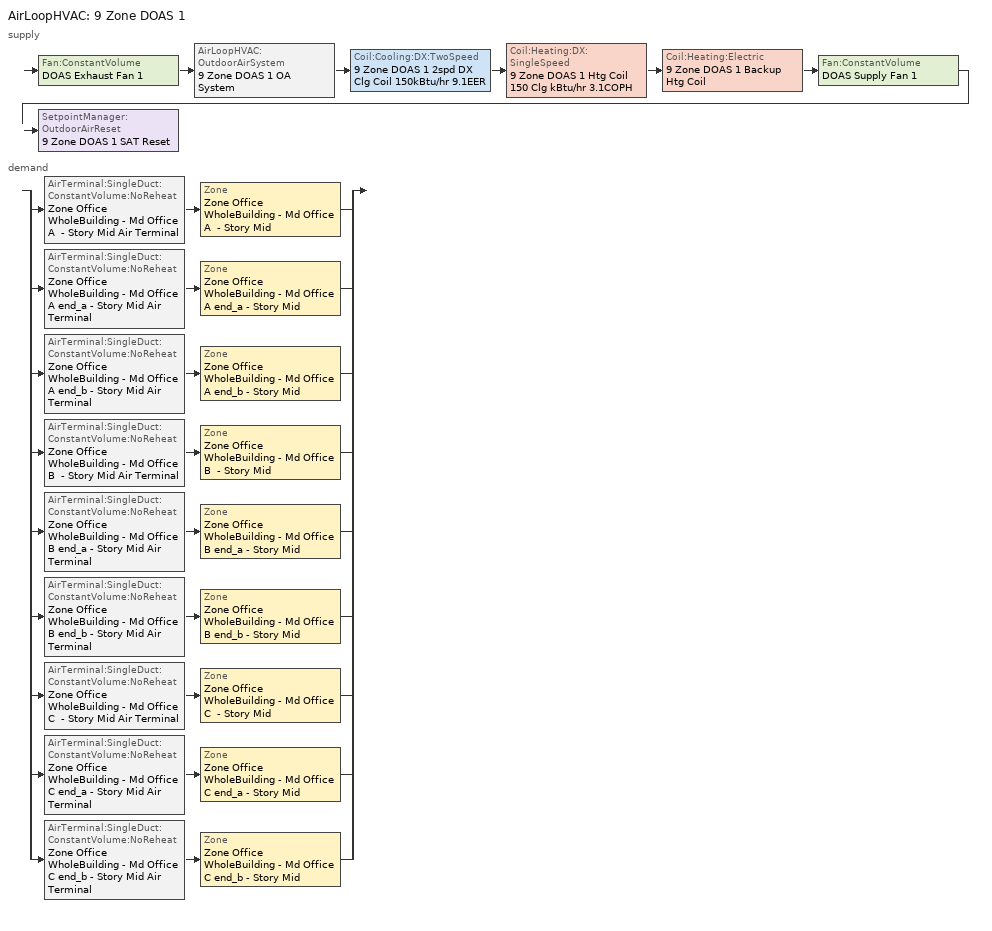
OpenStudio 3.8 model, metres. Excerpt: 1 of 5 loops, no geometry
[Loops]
AirLoopHVAC '9 Zone DOAS 1'
 supply: Fan:ConstantVolume 'DOAS Exhaust Fan 1' > AirLoopHVAC:OutdoorAirSystem '9 Zone DOAS 1 OA System' > Coil:Cooling:DX:TwoSpeed '9 Zone DOAS 1 2spd DX Clg Coil 150kBtu/hr 9.1EER' > Coil:Heating:DX:SingleSpeed '9 Zone DOAS 1 Htg Coil 150 Clg kBtu/hr 3.1COPH' > Coil:Heating:Electric '9 Zone DOAS 1 Backup Htg Coil' > Fan:ConstantVolume 'DOAS Supply Fan 1' > SetpointManager:OutdoorAirReset '9 Zone DOAS 1 SAT Reset'
 demand: split
  | AirTerminal:SingleDuct:ConstantVolume:NoReheat 'Zone Office WholeBuilding - Md Office A  - Story Mid Air Terminal' > Zone 'Zone Office WholeBuilding - Md Office A  - Story Mid'
  | AirTerminal:SingleDuct:ConstantVolume:NoReheat 'Zone Office WholeBuilding - Md Office A end_a - Story Mid Air Terminal' > Zone 'Zone Office WholeBuilding - Md Office A end_a - Story Mid'
  | AirTerminal:SingleDuct:ConstantVolume:NoReheat 'Zone Office WholeBuilding - Md Office A end_b - Story Mid Air Terminal' > Zone 'Zone Office WholeBuilding - Md Office A end_b - Story Mid'
  | AirTerminal:SingleDuct:ConstantVolume:NoReheat 'Zone Office WholeBuilding - Md Office B  - Story Mid Air Terminal' > Zone 'Zone Office WholeBuilding - Md Office B  - Story Mid'
  | AirTerminal:SingleDuct:ConstantVolume:NoReheat 'Zone Office WholeBuilding - Md Office B end_a - Story Mid Air Terminal' > Zone 'Zone Office WholeBuilding - Md Office B end_a - Story Mid'
  | AirTerminal:SingleDuct:ConstantVolume:NoReheat 'Zone Office WholeBuilding - Md Office B end_b - Story Mid Air Terminal' > Zone 'Zone Office WholeBuilding - Md Office B end_b - Story Mid'
  | AirTerminal:SingleDuct:ConstantVolume:NoReheat 'Zone Office WholeBuilding - Md Office C  - Story Mid Air Terminal' > Zone 'Zone Office WholeBuilding - Md Office C  - Story Mid'
  | AirTerminal:SingleDuct:ConstantVolume:NoReheat 'Zone Office WholeBuilding - Md Office C end_a - Story Mid Air Terminal' > Zone 'Zone Office WholeBuilding - Md Office C end_a - Story Mid'
  | AirTerminal:SingleDuct:ConstantVolume:NoReheat 'Zone Office WholeBuilding - Md Office C end_b - Story Mid Air Terminal' > Zone 'Zone Office WholeBuilding - Md Office C end_b - Story Mid'
[Sizing:Zone] Zone Cooling Design Supply Air Temperature Input Method=SupplyAirTemperature; Zone Cooling Design Supply Air Temperature {C}=12.7778; Zone Cooling Design Supply Air Temperature Difference {deltaC}=11.11; Zone Heating Design Supply Air Temperature Input Method=SupplyAirTemperature; Zone Heating Design Supply Air Temperature {C}=40; Zone Heating Design Supply Air Temperature Difference {deltaC}=11.11; Zone Cooling Design Supply Air Humidity Ratio {kg-H2O/kg-air}=0.0085; Zone Heating Design Supply Air Humidity Ratio {kg-H2O/kg-air}=0.008; Cooling Design Air Flow Method=DesignDay; Heating Design Air Flow Method=DesignDay; Account for Dedicated Outdoor Air System=Yes; Dedicated Outdoor Air System Control Strategy=NeutralSupplyAir; Dedicated Outdoor Air Low Setpoint Temperature for Design {C}=15.556; Dedicated Outdoor Air High Setpoint Temperature for Design {C}=21.111; Zone Load Sizing Method=Sensible Load Only No Latent Load; Zone Latent Cooling Design Supply Air Humidity Ratio Input Method=HumidityRatioDifference; Zone Cooling Design Supply Air Humidity Ratio Difference {kgWater/kgDryAir}=0.005; Zone Latent Heating Design Supply Air Humidity Ratio Input Method=HumidityRatioDifference; Zone Humidification Design Supply Air Humidity Ratio Difference {kgWater/kgDryAir}=0.005
Zone Office WholeBuilding - Md Office A end_a - Story Mid; Zone Office WholeBuilding - Md Office B end_a - Story Mid; Zone Office WholeBuilding - Md Office C end_a - Story Mid; Zone Office WholeBuilding - Md Office A  - Story Mid; Zone Office WholeBuilding - Md Office B  - Story Mid; Zone Office WholeBuilding - Md Office C  - Story Mid; Zone Office WholeBuilding - Md Office A end_b - Story Mid; Zone Office WholeBuilding - Md Office B end_b - Story Mid; Zone Office WholeBuilding - Md Office C end_b - Story Mid
[Zone equipment]
Zone Office WholeBuilding - Md Office A end_a - Story Mid: Zone Office WholeBuilding - Md Office A end_a - Story Mid Air Terminal, Zone Office WholeBuilding - Md Office A end_a - Story Mid VRF Terminal Unit
Zone Office WholeBuilding - Md Office B end_a - Story Mid: Zone Office WholeBuilding - Md Office B end_a - Story Mid Air Terminal, Zone Office WholeBuilding - Md Office B end_a - Story Mid VRF Terminal Unit
Zone Office WholeBuilding - Md Office C end_a - Story Mid: Zone Office WholeBuilding - Md Office C end_a - Story Mid Air Terminal, Zone Office WholeBuilding - Md Office C end_a - Story Mid VRF Terminal Unit
Zone Office WholeBuilding - Md Office A  - Story Mid: Zone Office WholeBuilding - Md Office A  - Story Mid Air Terminal, Zone Office WholeBuilding - Md Office A  - Story Mid VRF Terminal Unit
Zone Office WholeBuilding - Md Office B  - Story Mid: Zone Office WholeBuilding - Md Office B  - Story Mid Air Terminal, Zone Office WholeBuilding - Md Office B  - Story Mid VRF Terminal Unit
Zone Office WholeBuilding - Md Office C  - Story Mid: Zone Office WholeBuilding - Md Office C  - Story Mid Air Terminal, Zone Office WholeBuilding - Md Office C  - Story Mid VRF Terminal Unit
Zone Office WholeBuilding - Md Office A end_b - Story Mid: Zone Office WholeBuilding - Md Office A end_b - Story Mid Air Terminal, Zone Office WholeBuilding - Md Office A end_b - Story Mid VRF Terminal Unit
Zone Office WholeBuilding - Md Office B end_b - Story Mid: Zone Office WholeBuilding - Md Office B end_b - Story Mid Air Terminal, Zone Office WholeBuilding - Md Office B end_b - Story Mid VRF Terminal Unit
Zone Office WholeBuilding - Md Office C end_b - Story Mid: Zone Office WholeBuilding - Md Office C end_b - Story Mid Air Terminal, Zone Office WholeBuilding - Md Office C end_b - Story Mid VRF Terminal Unit
[AirLoopHVAC]
9 Zone DOAS 1: Availability Schedule=9 Zone DOAS 1 Occ Sch; Design Supply Air Flow Rate {m3/s}=1.7698; Design Return Air Flow Fraction of Supply Air Flow=1
[Sizing:System]
9 Zone DOAS 1: Type of Load to Size On=VentilationRequirement; Design Outdoor Air Flow Rate {m3/s}=1.7698; Central Heating Maximum System Air Flow Ratio=1; Preheat Design Temperature {C}=7; Preheat Design Humidity Ratio {kg-H2O/kg-Air}=0.008; Precool Design Temperature {C}=12.8; Precool Design Humidity Ratio {kg-H2O/kg-Air}=0.008; Central Cooling Design Supply Air Temperature {C}=15.5556; Central Heating Design Supply Air Temperature {C}=21.1111; Sizing Option=Coincident; 100% Outdoor Air in Cooling=Yes; 100% Outdoor Air in Heating=Yes; Central Cooling Design Supply Air Humidity Ratio {kg-H2O/kg-Air}=0.0085; System Outdoor Air Method=ZoneSum; Zone Maximum Outdoor Air Fraction=1; Cooling Supply Air Flow Rate Per Floor Area {m3/s-m2}=0.00996765; Cooling Fraction of Autosized Cooling Supply Air Flow Rate=1; Cooling Supply Air Flow Rate Per Unit Cooling Capacity {m3/s-W}=3.94755e-05; Heating Supply Air Flow Rate Per Floor Area {m3/s-m2}=0.00996765; Heating Fraction of Autosized Heating Supply Air Flow Rate=1; Heating Fraction of Autosized Cooling Supply Air Flow Rate=1; Heating Supply Air Flow Rate Per Unit Heating Capacity {m3/s-W}=3.15882e-05; Cooling Design Capacity Method=CoolingDesignCapacity; Cooling Design Capacity {W}=43816.33; Cooling Design Capacity Per Floor Area {W/m2}=234.7; Fraction of Autosized Cooling Design Capacity=1; Heating Design Capacity Method=HeatingDesignCapacity; Heating Design Capacity {W}=56056.08; Heating Design Capacity Per Floor Area {W/m2}=157; Fraction of Autosized Heating Design Capacity=1; Central Cooling Capacity Control Method=OnOff; Occupant Diversity=1
[Fan:ConstantVolume] Availability Schedule=Always On Discrete; Fan Total Efficiency=0.56875; Pressure Rise {Pa}=622.722; Maximum Flow Rate {m3/s}=1.7698; Motor Efficiency=0.875; Motor In Airstream Fraction=1
DOAS Supply Fan 1; DOAS Exhaust Fan 1
[Coil:Heating:Electric]
9 Zone DOAS 1 Backup Htg Coil: Availability Schedule=Always On Discrete; Efficiency=1; Nominal Capacity {W}=56056.1
[Coil:Heating:DX:SingleSpeed]
9 Zone DOAS 1 Htg Coil 150 Clg kBtu/hr 3.1COPH: Availability Schedule=Always On Discrete; Rated Total Heating Capacity {W}=43948.4; Rated COP {W/W}=3.361; Rated Air Flow Rate {m3/s}=1.7698; Rated Supply Fan Power Per Volume Flow Rate 2017 {W/(m3/s)}=773.3; Rated Supply Fan Power Per Volume Flow Rate 2023 {W/(m3/s)}=934.4; Total Heating Capacity Function of Temperature Curve=DXHEAT-NECB2011-REF-CAPFT; Total Heating Capacity Function of Flow Fraction Curve=DXHEAT-NECB2011-REF-CAPFFLOW; Energy Input Ratio Function of Temperature Curve=DXHEAT-NECB2011-REF-EIRFT; Energy Input Ratio Function of Flow Fraction Curve=DXHEAT-NECB2011-REF-EIRFFLOW; Part Load Fraction Correlation Curve=DXHEAT-NECB2011-REF-PLFFPLR; Defrost Energy Input Ratio Function of Temperature Curve=9 Zone DOAS 1 Htg Coil Defrost EIR Func of Temp Curve; Defrost Strategy=ReverseCycle; Defrost Control=OnDemand; Defrost Time Period Fraction=0.166667; Resistive Defrost Heater Capacity {W}=2000
[Coil:Cooling:DX:TwoSpeed]
9 Zone DOAS 1 2spd DX Clg Coil 150kBtu/hr 9.1EER: Availability Schedule=Always On Discrete; Rated High Speed Total Cooling Capacity {W}=43948.4; Rated High Speed Sensible Heat Ratio=0.701083; Rated High Speed COP {W/W}=3.16622; Rated High Speed Air Flow Rate {m3/s}=1.7698; Rated High Speed Evaporator Fan Power Per Volume Flow Rate 2017 {W/(m3/s)}=773.3; Rated High Speed Evaporator Fan Power Per Volume Flow Rate 2023 {W/(m3/s)}=934.4; Unit Internal Static Air Pressure {Pa}=773.3; Total Cooling Capacity Function of Temperature Curve=HPACCoolCapFT; Total Cooling Capacity Function of Flow Fraction Curve=HPACCoolCapFFF; Energy Input Ratio Function of Temperature Curve=HPACCOOLEIRFT; Energy Input Ratio Function of Flow Fraction Curve=HPACCOOLEIRFFF; Part Load Fraction Correlation Curve=HPACCOOLPLFFPLR; Rated Low Speed Total Cooling Capacity {W}=14648; Rated Low Speed Sensible Heat Ratio=0.69; Rated Low Speed COP {W/W}=3.16622; Rated Low Speed Air Flow Rate {m3/s}=0.589875; Rated Low Speed Evaporator Fan Power Per Volume Flow Rate 2017 {W/(m3/s)}=773.3; Rated Low Speed Evaporator Fan Power Per Volume Flow Rate 2023 {W/(m3/s)}=934.4; Low Speed Total Cooling Capacity Function of Temperature Curve=HPACCoolCapFT; Low Speed Energy Input Ratio Function of Temperature Curve=HPACCOOLEIRFT; Condenser Type=AirCooled; Minimum Outdoor Dry-Bulb Temperature for Compressor Operation {C}=-25; High Speed Evaporative Condenser Effectiveness=0.9; High Speed Evaporative Condenser Air Flow Rate {m3/s}=Autosize; High Speed Evaporative Condenser Pump Rated Power Consumption {W}=Autosize; Low Speed Evaporative Condenser Effectiveness=0.9; Low Speed Evaporative Condenser Air Flow Rate {m3/s}=Autosize; Low Speed Evaporative Condenser Pump Rated Power Consumption {W}=Autosize; Basin Heater Capacity {W/K}=0; Basin Heater Setpoint Temperature {C}=2
[Controller:OutdoorAir]
9 Zone DOAS 1 Outdoor Air Controller: Minimum Outdoor Air Flow Rate {m3/s}=1.7698; Maximum Outdoor Air Flow Rate {m3/s}=1.7698; Economizer Control Type=NoEconomizer; Economizer Control Action Type=ModulateFlow; Lockout Type=LockoutWithCompressor; Minimum Limit Type=FixedMinimum; Minimum Outdoor Air Schedule=Always On Discrete; Minimum Fraction of Outdoor Air Schedule=Always On Discrete; Controller Mechanical Ventilation=9 Zone DOAS 1 Mechanical Ventilation Controller; High Humidity Control=No; Heat Recovery Bypass Control Type=BypassWhenWithinEconomizerLimits; Economizer Operation Staging=InterlockedWithMechanicalCooling
[Controller:MechanicalVentilation]
9 Zone DOAS 1 Mechanical Ventilation Controller: Availability Schedule=Always On Discrete; System Outdoor Air Method=ZoneSum
[AirLoopHVAC:OutdoorAirSystem]
9 Zone DOAS 1 OA System: Controller=9 Zone DOAS 1 Outdoor Air Controller
[SetpointManager:OutdoorAirReset]
9 Zone DOAS 1 SAT Reset: Control Variable=Temperature; Setpoint at Outdoor Low Temperature {C}=21.1111; Outdoor Low Temperature {C}=12.7778; Setpoint at Outdoor High Temperature {C}=15.5556; Outdoor High Temperature {C}=21.1111; Setpoint Node or NodeList=9 Zone DOAS 1 Supply Outlet Node
[AirTerminal:SingleDuct:ConstantVolume:NoReheat] Availability Schedule=Always On Discrete
Name | Maximum Air Flow Rate {m3/s}
Zone Office WholeBuilding - Md Office A  - Story Mid Air Terminal; Zone Office WholeBuilding - Md Office C  - Story Mid Air Terminal | 0.172635
Zone Office WholeBuilding - Md Office A end_a - Story Mid Air Terminal; Zone Office WholeBuilding - Md Office A end_b - Story Mid Air Terminal; Zone Office WholeBuilding - Md Office C end_a - Story Mid Air Terminal; Zone Office WholeBuilding - Md Office C end_b - Story Mid Air Terminal | 0.0106188
Zone Office WholeBuilding - Md Office B  - Story Mid Air Terminal | 1.23066
Zone Office WholeBuilding - Md Office B end_a - Story Mid Air Terminal; Zone Office WholeBuilding - Md Office B end_b - Story Mid Air Terminal | 0.0756985
[AirConditioner:VariableRefrigerantFlow]
9 Zone VRF System 1: Availability Schedule=Always On Discrete; Gross Rated Total Cooling Capacity {W}=207167; Gross Rated Cooling COP {W/W}=4.287; Minimum Outdoor Temperature in Cooling Mode {C}=-15; Maximum Outdoor Temperature in Cooling Mode {C}=50; Cooling Capacity Ratio Modifier Function of Low Temperature Curve=vrf_cool_cap_f_of_low_temp 1; Cooling Capacity Ratio Boundary Curve=vrf_cool_cap_ratio_boundary 1; Cooling Capacity Ratio Modifier Function of High Temperature Curve=vrf_cool_cap_f_of_high_temp 1; Cooling Energy Input Ratio Modifier Function of Low Temperature Curve=vrf_cool_eir_f_of_low_temp 2; Cooling Energy Input Ratio Boundary Curve=vrf_cool_eir_ratio_boundary 1; Cooling Energy Input Ratio Modifier Function of High Temperature Curve=vrf_cool_eir_f_of_high_temp 1; Cooling Energy Input Ratio Modifier Function of Low Part-Load Ratio Curve=vrf_cool_eir_f_of_low_temp 3; Cooling Energy Input Ratio Modifier Function of High Part-Load Ratio Curve=vrf_cooling_eir_high_plr 1; Cooling Combination Ratio Correction Factor Curve=vrf_cooling_comb_ratio 1; Cooling Part-Load Fraction Correlation Curve=vrf_cooling_cplffplr 1; Gross Rated Heating Capacity {W}=207167; Rated Heating Capacity Sizing Ratio {W/W}=1; Rated Heating COP {W/W}=4.147; Minimum Outdoor Temperature in Heating Mode {C}=-25; Maximum Outdoor Temperature in Heating Mode {C}=16.1; Heating Capacity Ratio Modifier Function of Low Temperature Curve=vrf_heat_cap_f_of_low_temp 1; Heating Capacity Ratio Boundary Curve=vrf_heat_cap_ratio_boundary 1; Heating Capacity Ratio Modifier Function of High Temperature Curve=vrf_heat_cap_f_of_high_temp 1; Heating Energy Input Ratio Modifier Function of Low Temperature Curve=vrf_heat_eir_f_of_low_temp 1; Heating Energy Input Ratio Boundary Curve=vrf_heat_eir_boundary 1; Heating Energy Input Ratio Modifier Function of High Temperature Curve=vrf_heat_eir_f_of_high_temp 1; Heating Performance Curve Outdoor Temperature Type=WetBulbTemperature; Heating Energy Input Ratio Modifier Function of Low Part-Load Ratio Curve=vrf_heating_eir_low_plr 1; Heating Energy Input Ratio Modifier Function of High Part-Load Ratio Curve=vrf_heating_eir_hi_plr 1; Heating Combination Ratio Correction Factor Curve=vrf_heating_comb_ratio 1; Heating Part-Load Fraction Correlation Curve=vrf_heating_cplffplr 1; Minimum Heat Pump Part-Load Ratio=0.25; Zone Name for Master Thermostat Location=Zone Office WholeBuilding - Md Office A  - Story Mid; Master Thermostat Priority Control Type=LoadPriority; Heat Pump Waste Heat Recovery=Yes; Equivalent Piping Length used for Piping Correction Factor in Cooling Mode {m}=30.48; Vertical Height used for Piping Correction Factor {m}=10.668; Piping Correction Factor for Length in Cooling Mode Curve=Air Conditioner Variable Refrigerant Flow 1 CoolingLengthCorrectionFactor 1; Piping Correction Factor for Height in Cooling Mode Coefficient {1/m}=-0.000386; Equivalent Piping Length used for Piping Correction Factor in Heating Mode {m}=30.48; Piping Correction Factor for Height in Heating Mode Coefficient {1/m}=0; Crankcase Heater Power per Compressor {W}=15; Number of Compressors=3; Ratio of Compressor Size to Total Compressor Capacity {W/W}=0.33; Maximum Outdoor Dry-bulb Temperature for Crankcase Heater {C}=7; Defrost Strategy=ReverseCycle; Defrost Control=OnDemand; Defrost Energy Input Ratio Modifier Function of Temperature Curve=vrf_defrost_eir_f_of_temp 1; Defrost Time Period Fraction=0.058333; Resistive Defrost Heater Capacity {W}=1e-07; Maximum Outdoor Dry-bulb Temperature for Defrost Operation {C}=7; Water Condenser Volume Flow Rate {m3/s}=autosize; Evaporative Condenser Effectiveness=0.9; Evaporative Condenser Air Flow Rate {m3/s}=23.617; Evaporative Condenser Pump Rated Power Consumption {W}=883.774; Basin Heater Capacity {W/K}=0; Basin Heater Setpoint Temperature {C}=2; Fuel Type=Electricity; Minimum Outdoor Temperature in Heat Recovery Mode {C}=-10; Maximum Outdoor Temperature in Heat Recovery Mode {C}=27.2; Initial Heat Recovery Cooling Capacity Fraction {W/W}=0.5; Heat Recovery Cooling Capacity Time Constant {hr}=0.083; Initial Heat Recovery Cooling Energy Fraction {W/W}=1; Heat Recovery Cooling Energy Time Constant {hr}=0; Initial Heat Recovery Heating Capacity Fraction {W/W}=0.5; Heat Recovery Heating Capacity Time Constant {hr}=0.083; Initial Heat Recovery Heating Energy Fraction {W/W}=0.5; Heat Recovery Heating Energy Time Constant {hr}=0
[ZoneHVAC:TerminalUnit:VariableRefrigerantFlow] Terminal Unit Availability schedule=Always On Discrete; Supply Air Fan Operating Mode Schedule=Always Off Discrete; Supply Air Fan Placement=DrawThrough; Zone Terminal Unit On Parasitic Electric Energy Use {W}=30; Zone Terminal Unit Off Parasitic Electric Energy Use {W}=20; Rated Total Heating Capacity Sizing Ratio {W/W}=1; Maximum Supply Air Temperature from Supplemental Heater {C}=Autosize; Maximum Outdoor Dry-Bulb Temperature for Supplemental Heater Operation {C}=21
Name | Supply Air Flow Rate During Cooling Operation {m3/s} | Supply Air Flow Rate When No Cooling is Needed {m3/s} | Supply Air Flow Rate During Heating Operation {m3/s} | Supply Air Flow Rate When No Heating is Needed {m3/s} | Outdoor Air Flow Rate During Cooling Operation {m3/s} | Outdoor Air Flow Rate During Heating Operation {m3/s} | Outdoor Air Flow Rate When No Cooling or Heating is Needed {m3/s} | Supply Air Fan | Cooling Coil | Heating Coil
Zone Office WholeBuilding - Md Office A  - Story Mid VRF Terminal Unit | 1.30563 | 1.30563 | 1.30563 | 1.30563 | 0.172635 | 0.172635 | 0.172635 | Zone Office WholeBuilding - Md Office A  - Story Mid VRF Unit Cycling Fan | Zone HVAC Terminal Unit Variable Refrigerant Flow 1 Cooling Coil 9 | Zone HVAC Terminal Unit Variable Refrigerant Flow 1 Heating Coil 9
Zone Office WholeBuilding - Md Office A end_a - Story Mid VRF Terminal Unit | 0.143649 | 0.143649 | 0.143649 | 0.143649 | 0.0106188 | 0.0106188 | 0.0106188 | Zone Office WholeBuilding - Md Office A end_a - Story Mid VRF Unit Cycling Fan | Zone HVAC Terminal Unit Variable Refrigerant Flow 1 Cooling Coil 10 | Zone HVAC Terminal Unit Variable Refrigerant Flow 1 Heating Coil 10
Zone Office WholeBuilding - Md Office A end_b - Story Mid VRF Terminal Unit | 0.123277 | 0.123277 | 0.123277 | 0.123277 | 0.0106188 | 0.0106188 | 0.0106188 | Zone Office WholeBuilding - Md Office A end_b - Story Mid VRF Unit Cycling Fan | Zone HVAC Terminal Unit Variable Refrigerant Flow 1 Cooling Coil 11 | Zone HVAC Terminal Unit Variable Refrigerant Flow 1 Heating Coil 11
Zone Office WholeBuilding - Md Office B  - Story Mid VRF Terminal Unit | 4.10658 | 4.10658 | 4.10658 | 4.10658 | 1.23066 | 1.23066 | 1.23066 | Zone Office WholeBuilding - Md Office B  - Story Mid VRF Unit Cycling Fan | Zone HVAC Terminal Unit Variable Refrigerant Flow 1 Cooling Coil 12 | Zone HVAC Terminal Unit Variable Refrigerant Flow 1 Heating Coil 12
Zone Office WholeBuilding - Md Office B end_a - Story Mid VRF Terminal Unit | 0.748398 | 0.748398 | 0.748398 | 0.748398 | 0.0756985 | 0.0756985 | 0.0756985 | Zone Office WholeBuilding - Md Office B end_a - Story Mid VRF Unit Cycling Fan | Zone HVAC Terminal Unit Variable Refrigerant Flow 1 Cooling Coil 13 | Zone HVAC Terminal Unit Variable Refrigerant Flow 1 Heating Coil 13
Zone Office WholeBuilding - Md Office B end_b - Story Mid VRF Terminal Unit | 0.677008 | 0.677008 | 0.677008 | 0.677008 | 0.0756985 | 0.0756985 | 0.0756985 | Zone Office WholeBuilding - Md Office B end_b - Story Mid VRF Unit Cycling Fan | Zone HVAC Terminal Unit Variable Refrigerant Flow 1 Cooling Coil 14 | Zone HVAC Terminal Unit Variable Refrigerant Flow 1 Heating Coil 14
Zone Office WholeBuilding - Md Office C  - Story Mid VRF Terminal Unit | 1.848 | 1.848 | 1.848 | 1.848 | 0.172635 | 0.172635 | 0.172635 | Zone Office WholeBuilding - Md Office C  - Story Mid VRF Unit Cycling Fan | Zone HVAC Terminal Unit Variable Refrigerant Flow 1 Cooling Coil 15 | Zone HVAC Terminal Unit Variable Refrigerant Flow 1 Heating Coil 15
Zone Office WholeBuilding - Md Office C end_a - Story Mid VRF Terminal Unit | 0.155182 | 0.155182 | 0.155182 | 0.155182 | 0.0106188 | 0.0106188 | 0.0106188 | Zone Office WholeBuilding - Md Office C end_a - Story Mid VRF Unit Cycling Fan | Zone HVAC Terminal Unit Variable Refrigerant Flow 1 Cooling Coil 16 | Zone HVAC Terminal Unit Variable Refrigerant Flow 1 Heating Coil 16
Zone Office WholeBuilding - Md Office C end_b - Story Mid VRF Terminal Unit | 0.169374 | 0.169374 | 0.169374 | 0.169374 | 0.0106188 | 0.0106188 | 0.0106188 | Zone Office WholeBuilding - Md Office C end_b - Story Mid VRF Unit Cycling Fan | Zone HVAC Terminal Unit Variable Refrigerant Flow 1 Cooling Coil 17 | Zone HVAC Terminal Unit Variable Refrigerant Flow 1 Heating Coil 17
[Coil:Cooling:DX:VariableRefrigerantFlow] Availability Schedule=Always On Discrete
Name | Rated Total Cooling Capacity {W} | Rated Sensible Heat Ratio | Rated Air Flow Rate {m3/s} | Cooling Capacity Ratio Modifier Function of Temperature Curve | Cooling Capacity Modifier Curve Function of Flow Fraction
Zone HVAC Terminal Unit Variable Refrigerant Flow 1 Cooling Coil 9 | 27927.6 | 0.750523 | 1.30563 | VRFTUCoolCapFT 9 | VRFACCoolCapFFF 9
Zone HVAC Terminal Unit Variable Refrigerant Flow 1 Cooling Coil 10 | 2887.22 | 0.773798 | 0.143649 | VRFTUCoolCapFT 10 | VRFACCoolCapFFF 10
Zone HVAC Terminal Unit Variable Refrigerant Flow 1 Cooling Coil 11 | 2520.26 | 0.767694 | 0.123277 | VRFTUCoolCapFT 11 | VRFACCoolCapFFF 11
Zone HVAC Terminal Unit Variable Refrigerant Flow 1 Cooling Coil 12 | 101976 | 0.701083 | 4.10658 | VRFTUCoolCapFT 12 | VRFACCoolCapFFF 12
Zone HVAC Terminal Unit Variable Refrigerant Flow 1 Cooling Coil 13 | 14796.7 | 0.780822 | 0.748398 | VRFTUCoolCapFT 13 | VRFACCoolCapFFF 13
Zone HVAC Terminal Unit Variable Refrigerant Flow 1 Cooling Coil 14 | 14321.7 | 0.754695 | 0.677008 | VRFTUCoolCapFT 14 | VRFACCoolCapFFF 14
Zone HVAC Terminal Unit Variable Refrigerant Flow 1 Cooling Coil 15 | 36404.3 | 0.781945 | 1.848 | VRFTUCoolCapFT 15 | VRFACCoolCapFFF 15
Zone HVAC Terminal Unit Variable Refrigerant Flow 1 Cooling Coil 16 | 2971.74 | 0.793806 | 0.155182 | VRFTUCoolCapFT 16 | VRFACCoolCapFFF 16
Zone HVAC Terminal Unit Variable Refrigerant Flow 1 Cooling Coil 17 | 3361.2 | 0.779679 | 0.169374 | VRFTUCoolCapFT 17 | VRFACCoolCapFFF 17
[Coil:Heating:DX:VariableRefrigerantFlow] Availability Schedule=Always On Discrete
Name | Rated Total Heating Capacity {W} | Rated Air Flow Rate {m3/s} | Heating Capacity Ratio Modifier Function of Temperature Curve | Heating Capacity Modifier Function of Flow Fraction Curve
Zone HVAC Terminal Unit Variable Refrigerant Flow 1 Heating Coil 9 | 27927.6 | 1.30563 | Coil Heating DX Variable Refrigerant Flow 1 VRFTUHeatCAPFT 9 | Coil Heating DX Variable Refrigerant Flow 1 VRFACCoolCapFFF 9
Zone HVAC Terminal Unit Variable Refrigerant Flow 1 Heating Coil 10 | 2887.22 | 0.143649 | Coil Heating DX Variable Refrigerant Flow 1 VRFTUHeatCAPFT 10 | Coil Heating DX Variable Refrigerant Flow 1 VRFACCoolCapFFF 10
Zone HVAC Terminal Unit Variable Refrigerant Flow 1 Heating Coil 11 | 2520.26 | 0.123277 | Coil Heating DX Variable Refrigerant Flow 1 VRFTUHeatCAPFT 11 | Coil Heating DX Variable Refrigerant Flow 1 VRFACCoolCapFFF 11
Zone HVAC Terminal Unit Variable Refrigerant Flow 1 Heating Coil 12 | 101976 | 4.10658 | Coil Heating DX Variable Refrigerant Flow 1 VRFTUHeatCAPFT 12 | Coil Heating DX Variable Refrigerant Flow 1 VRFACCoolCapFFF 12
Zone HVAC Terminal Unit Variable Refrigerant Flow 1 Heating Coil 13 | 14796.7 | 0.748398 | Coil Heating DX Variable Refrigerant Flow 1 VRFTUHeatCAPFT 13 | Coil Heating DX Variable Refrigerant Flow 1 VRFACCoolCapFFF 13
Zone HVAC Terminal Unit Variable Refrigerant Flow 1 Heating Coil 14 | 14321.7 | 0.677008 | Coil Heating DX Variable Refrigerant Flow 1 VRFTUHeatCAPFT 14 | Coil Heating DX Variable Refrigerant Flow 1 VRFACCoolCapFFF 14
Zone HVAC Terminal Unit Variable Refrigerant Flow 1 Heating Coil 15 | 36404.3 | 1.848 | Coil Heating DX Variable Refrigerant Flow 1 VRFTUHeatCAPFT 15 | Coil Heating DX Variable Refrigerant Flow 1 VRFACCoolCapFFF 15
Zone HVAC Terminal Unit Variable Refrigerant Flow 1 Heating Coil 16 | 2971.74 | 0.155182 | Coil Heating DX Variable Refrigerant Flow 1 VRFTUHeatCAPFT 16 | Coil Heating DX Variable Refrigerant Flow 1 VRFACCoolCapFFF 16
Zone HVAC Terminal Unit Variable Refrigerant Flow 1 Heating Coil 17 | 3361.2 | 0.169374 | Coil Heating DX Variable Refrigerant Flow 1 VRFTUHeatCAPFT 17 | Coil Heating DX Variable Refrigerant Flow 1 VRFACCoolCapFFF 17
[Fan:OnOff] Availability Schedule=Always On Discrete; Fan Total Efficiency=0.1595; Pressure Rise {Pa}=300; Motor Efficiency=0.29; Motor In Airstream Fraction=1
Name | Maximum Flow Rate {m3/s} | Fan Power Ratio Function of Speed Ratio Curve | Fan Efficiency Ratio Function of Speed Ratio Curve
Zone Office WholeBuilding - Md Office A  - Story Mid VRF Unit Cycling Fan | 1.30563 | Fan On Off Power Curve 9 | Fan On Off Efficiency Curve 9
Zone Office WholeBuilding - Md Office A end_a - Story Mid VRF Unit Cycling Fan | 0.143649 | Fan On Off Power Curve 10 | Fan On Off Efficiency Curve 10
Zone Office WholeBuilding - Md Office A end_b - Story Mid VRF Unit Cycling Fan | 0.123277 | Fan On Off Power Curve 11 | Fan On Off Efficiency Curve 11
Zone Office WholeBuilding - Md Office B  - Story Mid VRF Unit Cycling Fan | 4.10658 | Fan On Off Power Curve 12 | Fan On Off Efficiency Curve 12
Zone Office WholeBuilding - Md Office B end_a - Story Mid VRF Unit Cycling Fan | 0.748398 | Fan On Off Power Curve 13 | Fan On Off Efficiency Curve 13
Zone Office WholeBuilding - Md Office B end_b - Story Mid VRF Unit Cycling Fan | 0.677008 | Fan On Off Power Curve 14 | Fan On Off Efficiency Curve 14
Zone Office WholeBuilding - Md Office C  - Story Mid VRF Unit Cycling Fan | 1.848 | Fan On Off Power Curve 15 | Fan On Off Efficiency Curve 15
Zone Office WholeBuilding - Md Office C end_a - Story Mid VRF Unit Cycling Fan | 0.155182 | Fan On Off Power Curve 16 | Fan On Off Efficiency Curve 16
Zone Office WholeBuilding - Md Office C end_b - Story Mid VRF Unit Cycling Fan | 0.169374 | Fan On Off Power Curve 17 | Fan On Off Efficiency Curve 17
[Schedule:Ruleset]
9 Zone DOAS 1 Occ Sch: Default Day Schedule=9 Zone DOAS 1 Occ Sch Default; Summer Design Day Schedule=9 Zone DOAS 1 Occ Sch Summer Design Day; Winter Design Day Schedule=9 Zone DOAS 1 Occ Sch Winter Design Day
[Schedule:Day]
9 Zone DOAS 1 Occ Sch Default: 7, 0, 0, 18, 0, 1, 24, 0, 0
9 Zone DOAS 1 Occ Sch Winter Design Day; 9 Zone DOAS 1 Occ Sch Summer Design Day: 24, 0, 1
9 Zone DOAS 1 Occ Sch Saturday: 9, 30, 0, 13, 15, 1, 24, 0, 0
9 Zone DOAS 1 Occ Sch Sunday: 24, 0, 0
[Schedule:Rule] Schedule Ruleset=9 Zone DOAS 1 Occ Sch; Date Specification Type=DateRange; Start Month=1; Start Day=1; End Month=12; End Day=31
Name | Rule Order | Day Schedule | Apply Saturday | Apply Sunday
9 Zone DOAS 1 Occ Sch Saturday Rule | 1 | 9 Zone DOAS 1 Occ Sch Saturday | Yes
9 Zone DOAS 1 Occ Sch Sunday Rule | 0 | 9 Zone DOAS 1 Occ Sch Sunday |  | Yes
[Schedule:Constant]
Name | Value
Always On Discrete | 1
Always Off Discrete | 0
[Curve:Biquadratic]
Name | Coefficient1 Constant | Coefficient2 x | Coefficient3 x**2 | Coefficient4 y | Coefficient5 y**2 | Coefficient6 x*y | Minimum Value of x | Maximum Value of x | Minimum Value of y | Maximum Value of y | Minimum Curve Output | Maximum Curve Output
9 Zone DOAS 1 Htg Coil Defrost EIR Func of Temp Curve; HPACCOOLEIRFT | 0.297145 | 0.0430933 | -0.000748766 | 0.00597727 | 0.000482112 | -0.000956448 | 12.77778 | 23.88889 | 21.11111 | 46.11111
Air Conditioner Variable Refrigerant Flow 1 CoolingLengthCorrectionFactor 1 | 2.03882 | -0.00242606 | 3.5512e-06 | -1.68581 | 0.668703 | -4.5706e-05 | 7.62 | 182.88 | 0.8 | 1.5
vrf_cool_cap_f_of_low_temp 1 | -1.69653 | 0.207248 | -0.00343146 | 0.0163816 | -6.73872e-05 | -0.000849848 | 13.9 | 23.9 | -5 | 43.3 | 0.59 | 1.33
vrf_cool_cap_f_of_high_temp 1 | 0.686736 | 0.0207631 | 0.0005447 | -0.0016218 | -4.259e-07 | -0.0003392 | 15 | 24 | 16 | 43
vrf_cool_eir_f_of_low_temp 2 | -1.61908 | 0.185965 | -0.0038961 | -0.00901995 | 0.0003034 | 0.000476049 | 13.9 | 23.9 | -5 | 43.3 | 0.27 | 1.15
vrf_cool_eir_f_of_high_temp 1 | -1.43951 | 0.161985 | -0.00349118 | 0.0269443 | 0.000134616 | -0.000671494 | 15 | 23.9 | 16.8 | 43.3
vrf_heat_cap_f_of_low_temp 1 | 0.98322 | 0.0157168 | -0.000835032 | 0.0522939 | -0.000531556 | -0.00190606 | 16.1 | 23.9 | -25 | 13.3 | 0.515152 | 1.2
vrf_heat_cap_f_of_high_temp 1 | 2.58599 | -0.0953227 | 0.000955329 | 0 | 0 | 0 | 21.1 | 27.2 | -944 | 15
vrf_heat_eir_f_of_low_temp 1 | 0.75683 | 0.04575 | -0.00136357 | 0.0554885 | -0.00120701 | -0.00303329 | 16.1 | 23.9 | -25 | 13.3 | 0.7 | 1.184
vrf_heat_eir_f_of_high_temp 1 | 1.38857 | -0.0229771 | 0.000537274 | -0.0273937 | 0.000403043 | -5.9786e-05 | 21.1 | 27.2 | 0 | 1
vrf_defrost_eir_f_of_temp 1 | -1.61908 | 0.185965 | -0.0038961 | -0.00901995 | 0.0003034 | 0.000476049 | 13.9 | 23.9 | -5 | 50 | 0.27 | 1.155
VRFTUCoolCapFT 9; VRFTUCoolCapFT 10; VRFTUCoolCapFT 11; VRFTUCoolCapFT 12; VRFTUCoolCapFT 13; VRFTUCoolCapFT 14; VRFTUCoolCapFT 15; VRFTUCoolCapFT 16; VRFTUCoolCapFT 17 | 0.0585884 | 0.0587397 | -0.000210275 | 0.010937 | -0.000121955 | -0.000524662 | 15 | 23.89 | 20 | 43.33 | 0.8083 | 1.2583
Coil Heating DX Variable Refrigerant Flow 1 VRFTUHeatCAPFT 9; Coil Heating DX Variable Refrigerant Flow 1 VRFTUHeatCAPFT 10; Coil Heating DX Variable Refrigerant Flow 1 VRFTUHeatCAPFT 11; Coil Heating DX Variable Refrigerant Flow 1 VRFTUHeatCAPFT 12; Coil Heating DX Variable Refrigerant Flow 1 VRFTUHeatCAPFT 13; Coil Heating DX Variable Refrigerant Flow 1 VRFTUHeatCAPFT 14; Coil Heating DX Variable Refrigerant Flow 1 VRFTUHeatCAPFT 15; Coil Heating DX Variable Refrigerant Flow 1 VRFTUHeatCAPFT 16; Coil Heating DX Variable Refrigerant Flow 1 VRFTUHeatCAPFT 17 | 0.375444 | 0.0668191 | -0.00194171 | 0.0442618 | -0.000400958 | -0.00148198 | 21.11 | 27.22 | -15 | 18.33 | 0.6074 | 1
HPACCoolCapFT | 0.766956 | 0.0107756 | -4.14703e-05 | 0.00134961 | -0.000261144 | 0.000457488 | 12.77778 | 23.88889 | 21.11111 | 46.11111
[Curve:Cubic]
Name | Coefficient1 Constant | Coefficient2 x | Coefficient3 x**2 | Coefficient4 x**3 | Minimum Value of x | Maximum Value of x | Minimum Curve Output | Maximum Curve Output
vrf_cool_cap_ratio_boundary 1 | 25.73 | -0.0315004 | -0.014166 | 0 | 11 | 30
vrf_cool_eir_ratio_boundary 1 | 25.7347 | -0.0315004 | -0.014166 | 0 | 15 | 24
vrf_cool_eir_f_of_low_temp 3 | 0.0734992 | 0.334783 | 0.591613 | 0 | 0.25 | 1 | 0 | 1
vrf_cooling_eir_high_plr 1; vrf_heating_eir_hi_plr 1 | 1 | 0 | 0 | 0 | 1 | 1.5
vrf_cooling_comb_ratio 1 | 0.24034 | -0.21873 | 1.97941 | -1.02636 | 0.5 | 2 | 0.5 | 1.056
vrf_cooling_cplffplr 1; vrf_heating_cplffplr 1 | 0.85 | 0.15 | 0 | 0 | 1 | 1
vrf_heat_cap_ratio_boundary 1; vrf_heat_eir_boundary 1 | 58.577 | -3.0255 | 0.0193 | 0 | 15 | 23.9
vrf_heating_eir_low_plr 1 | 0.0724907 | 0.65819 | 0.26926 | 0 | 0.25 | 1 | 0 | 1
vrf_heating_comb_ratio 1 | 0.62115 | -1.55798 | 3.36817 | -1.4224 | 0.5 | 2 | 0.5 | 1.155
Fan On Off Efficiency Curve 9; Fan On Off Efficiency Curve 10; Fan On Off Efficiency Curve 11; Fan On Off Efficiency Curve 12; Fan On Off Efficiency Curve 13; Fan On Off Efficiency Curve 14; Fan On Off Efficiency Curve 15; Fan On Off Efficiency Curve 16; Fan On Off Efficiency Curve 17 | 1 | 0 | 0 | 0 | 0 | 1
DXHEAT-NECB2011-REF-CAPFT | 0.729 | 0.0319 | 0.000136 | -8.75e-06 | -20 | 20
DXHEAT-NECB2011-REF-CAPFFLOW | 0.84 | 0.16 | 0 | 0 | 0.5 | 1.5
DXHEAT-NECB2011-REF-EIRFT | 1.2183 | -0.03612 | 0.00142 | -2.68e-05 | -20 | 20
DXHEAT-NECB2011-REF-PLFFPLR | 0.3696 | 2.3362 | -2.9577 | 1.2596 | 0.7 | 1
[Curve:Quadratic]
Name | Coefficient1 Constant | Coefficient2 x | Coefficient3 x**2 | Minimum Value of x | Maximum Value of x
VRFACCoolCapFFF 9; Coil Heating DX Variable Refrigerant Flow 1 VRFACCoolCapFFF 9; VRFACCoolCapFFF 10; Coil Heating DX Variable Refrigerant Flow 1 VRFACCoolCapFFF 10; VRFACCoolCapFFF 11; Coil Heating DX Variable Refrigerant Flow 1 VRFACCoolCapFFF 11; VRFACCoolCapFFF 12; Coil Heating DX Variable Refrigerant Flow 1 VRFACCoolCapFFF 12; VRFACCoolCapFFF 13; Coil Heating DX Variable Refrigerant Flow 1 VRFACCoolCapFFF 13; VRFACCoolCapFFF 14; Coil Heating DX Variable Refrigerant Flow 1 VRFACCoolCapFFF 14; VRFACCoolCapFFF 15; Coil Heating DX Variable Refrigerant Flow 1 VRFACCoolCapFFF 15; VRFACCoolCapFFF 16; Coil Heating DX Variable Refrigerant Flow 1 VRFACCoolCapFFF 16; VRFACCoolCapFFF 17; Coil Heating DX Variable Refrigerant Flow 1 VRFACCoolCapFFF 17; HPACCoolCapFFF | 0.8 | 0.2 | 0 | 0.5 | 1.5
DXHEAT-NECB2011-REF-EIRFFLOW | 1.3824 | -0.4336 | 0.0512 | 0 | 1
HPACCOOLEIRFFF | 1.156 | -0.1816 | 0.0256 | 0.5 | 1.5
HPACCOOLPLFFPLR | 0.85 | 0.15 | 0 | 0 | 1
[Curve:Exponent] Coefficient1 Constant=1; Coefficient2 Constant=0; Coefficient3 Constant=0; Minimum Value of x=0; Maximum Value of x=1
Fan On Off Power Curve 9; Fan On Off Power Curve 10; Fan On Off Power Curve 11; Fan On Off Power Curve 12; Fan On Off Power Curve 13; Fan On Off Power Curve 14; Fan On Off Power Curve 15; Fan On Off Power Curve 16; Fan On Off Power Curve 17
